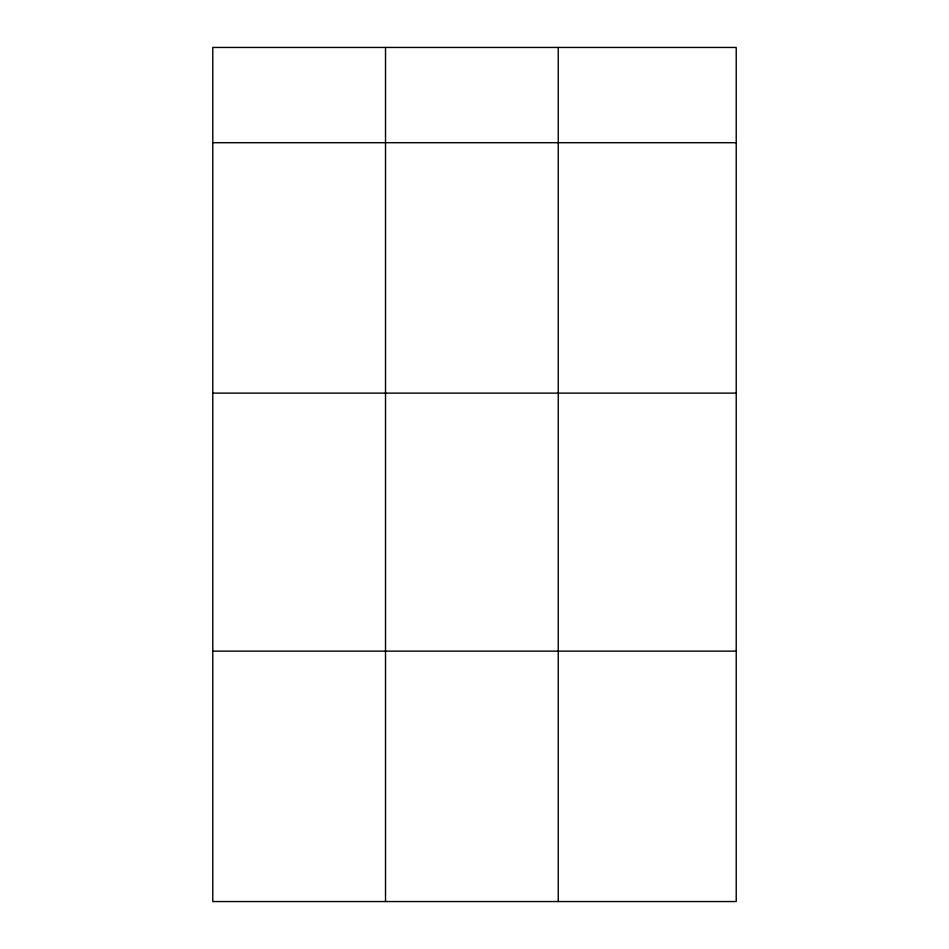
<?xml version="1.0" encoding="UTF-8"?>
<svg xmlns="http://www.w3.org/2000/svg" width="949" height="949" viewBox="0 0 949 949"><rect width="100%" height="100%" fill="white"/><g stroke="black" fill="none" stroke-linecap="round" stroke-linejoin="round"><path stroke-width="1.42" d="M736.222 393.123L736.222 47.45L212.778 47.45L212.778 901.55L736.222 901.55L736.222 393.123L212.778 393.123M212.778 142.706L736.222 142.706M212.778 651.133L736.222 651.133M558.249 47.45L558.249 901.55M385.519 47.45L385.519 901.55"/></g></svg>
